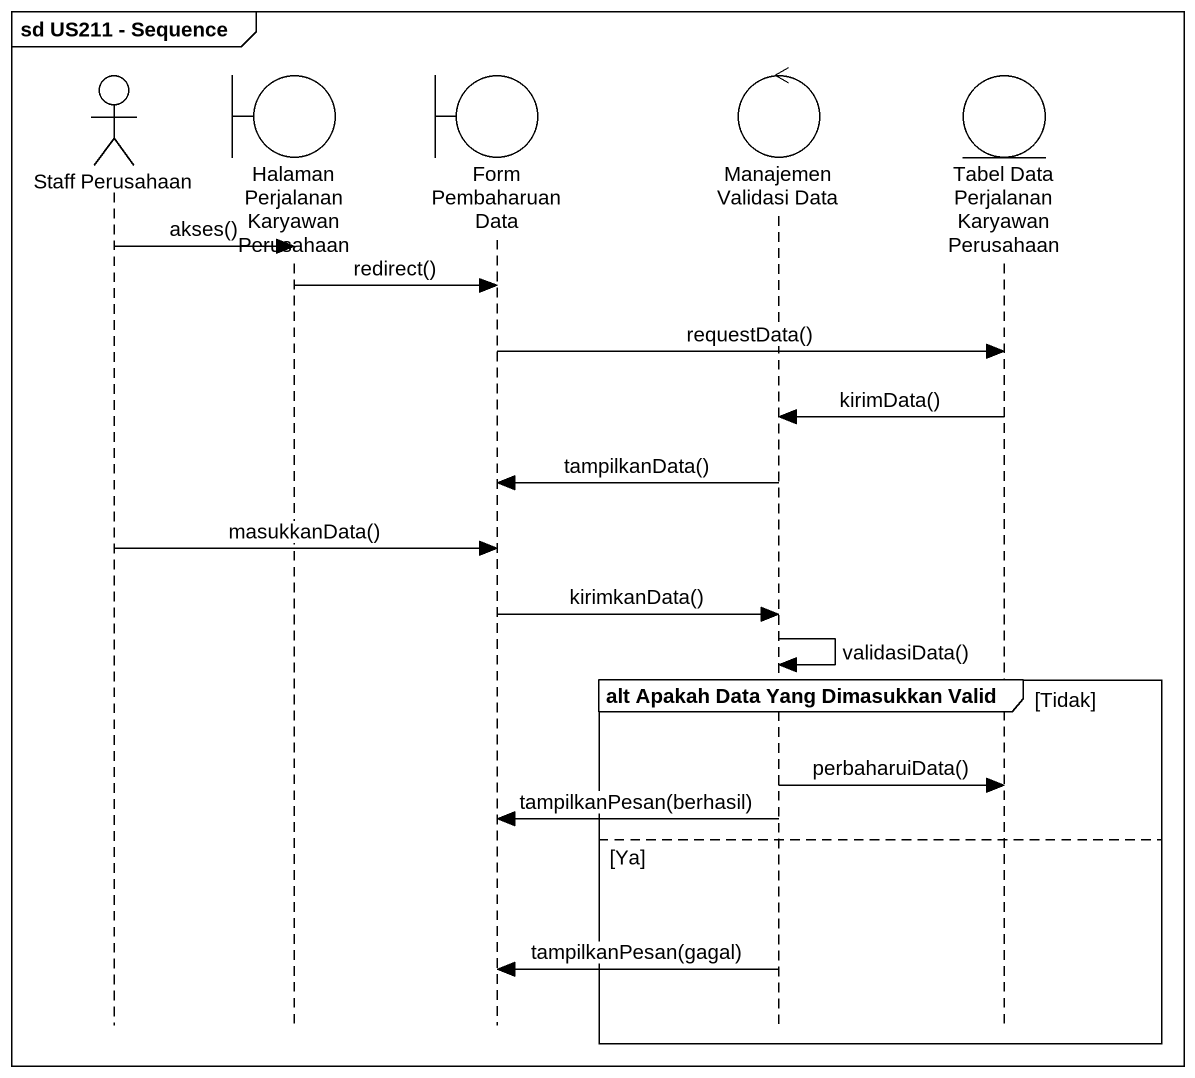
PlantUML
@startuml
mainframe sd US211 - Sequence
hide footbox
actor "Staff Perusahaan" as Staff_Perusahaan
boundary "Halaman Perjalanan Karyawan Perusahaan" as Halaman_Perjalanan_Karyawan
boundary "Form Pembaharuan Data" as Form_Pembaharuan_Data
control "Manajemen Validasi Data" as Manajemen_Validasi_Data
entity "Tabel Data Perjalanan Karyawan Perusahaan" as Tabel_Data_Perjalanan

Staff_Perusahaan -> Halaman_Perjalanan_Karyawan : akses()
Halaman_Perjalanan_Karyawan -> Form_Pembaharuan_Data : redirect()
Form_Pembaharuan_Data -> Tabel_Data_Perjalanan : requestData()
Tabel_Data_Perjalanan -> Manajemen_Validasi_Data : kirimData()
Manajemen_Validasi_Data -> Form_Pembaharuan_Data : tampilkanData()
Staff_Perusahaan -> Form_Pembaharuan_Data : masukkanData()
Form_Pembaharuan_Data -> Manajemen_Validasi_Data : kirimkanData()
Manajemen_Validasi_Data -> Manajemen_Validasi_Data : validasiData()
group alt Apakah Data Yang Dimasukkan Valid [Tidak]
  Manajemen_Validasi_Data -> Tabel_Data_Perjalanan : perbaharuiData()
  Manajemen_Validasi_Data -> Form_Pembaharuan_Data : tampilkanPesan(berhasil)
else Ya
  Manajemen_Validasi_Data -> Form_Pembaharuan_Data : tampilkanPesan(gagal)
end
@enduml
